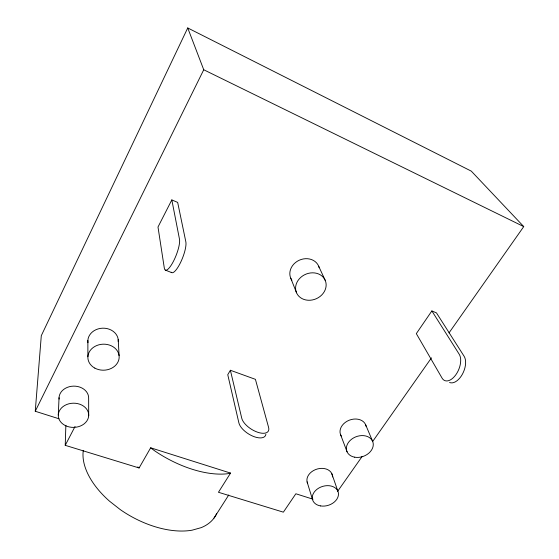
<?xml version="1.0" encoding="UTF-8"?>
<svg xmlns="http://www.w3.org/2000/svg" width="559" height="559" viewBox="0 0 559 559"><rect width="100%" height="100%" fill="white"/><g stroke="black" fill="none" stroke-linecap="round" stroke-linejoin="round"><path stroke-width="0.84" d="M313.054 499.208L295.851 493.765L283.364 512.17L218.45 492.276L230.546 473.089L150.657 447.801L139.1 467.967L65.228 445.334L65.864 425.301M58.283 415.009L59.044 397.715M59.016 418.789L35.252 411.263L41.296 335.686L187.733 27.95L471.3 171.138L523.748 226.598L449.003 332.905M35.252 411.263L203.735 69.756L187.733 27.95M171.823 199.912L157.994 227.017L164.318 268.117A17.595 4.493 -68.4 0 0 173.283 261.619A17.595 4.493 -68.4 0 0 179.488 239.21L171.823 199.912L177.671 202.407L185.84 241.823A17.546 4.598 -68.4 0 1 180.683 262.255A17.546 4.598 -68.4 0 1 171.215 272.212M65.228 445.334L75.046 426.496M230.385 370.268L241.747 418.23A15.456 7.337 32.4 0 0 257.573 432.212A15.456 7.337 32.4 0 0 268.599 427.432L255.414 379.337L230.385 370.268L227.758 374.698L238.882 422.877A15.414 7.4 32.4 0 0 252.878 436.188A15.414 7.4 32.4 0 0 265.888 434.259M214.013 518.081L228.75 494.974M431.862 310.93L416.315 333.625L442.078 378.136A15.463 8.637 -67.1 0 0 455.837 374.775A15.463 8.637 -67.1 0 0 459.219 354.252L431.862 310.93L436.467 312.893L464.117 356.265A15.428 8.699 -67.1 0 1 462.356 374.278A15.428 8.699 -67.1 0 1 449.541 382.468M337.643 491.291L362.225 456.333M372.755 441.344L431.45 357.872M230.546 473.089L227.583 473.739A77.086 39.333 30.1 0 1 154.354 450.61L150.657 447.801M165.359 270.109L171.697 272.617M203.735 69.756L523.748 226.598M137.745 466.926L139.1 467.967M318.707 266.28L325.289 280.527A15.631 13.332 -23.7 0 1 308.03 300.246A15.631 13.332 -23.7 0 1 299.282 278.864A15.631 13.332 -23.7 0 1 325.289 280.527M365.635 424.742L372.643 441.344M290.764 278.235L296.543 292.783M340.704 434.993L347.069 451.812M331.801 473.627L337.783 490.928M307.094 481.872L312.46 499.362M118.208 339.481L119.088 355.636M88.692 415.777A15.219 12.102 -1.3 0 0 66.563 404.576A15.219 12.102 -1.3 0 0 65.228 425.525A15.219 12.102 -1.3 0 0 88.692 415.777L88.643 398.574A14.813 11.921 -0.9 0 0 73.62 386.129A14.813 11.921 -0.9 0 0 59.086 399.105M87.868 340.438L87.896 356.705M307.667 483.472A13.067 9.782 -17.5 0 1 317.582 468.917A13.067 9.782 -17.5 0 1 332.507 476.96M341.283 436.055A13.479 10.348 -20.6 0 1 349.361 420.158A13.479 10.348 -20.6 0 1 366.145 426.475M87.966 342.674A15.226 12.794 -1.6 0 1 102.632 328.182A15.226 12.794 -1.6 0 1 118.256 341.703M291.882 280.227A15.198 13.102 -24 0 1 299.198 260.249A15.198 13.102 -24 0 1 319.189 267.726M216.557 513.791A74.543 42.812 30 0 1 201.17 527.647L192.086 530.191A74.543 42.812 30 0 1 120.332 509.654L109.55 501.206A74.543 42.812 30 0 1 83.284 450.463M320.656 505.937A13.388 9.873 -17.5 0 0 338.328 492.563A13.388 9.873 -17.5 0 0 317.149 489.16A13.388 9.873 -17.5 0 0 320.656 505.937M354.713 457.199A13.821 10.46 -20.4 0 0 373.16 443.098A13.821 10.46 -20.4 0 0 351.597 439.213A13.821 10.46 -20.4 0 0 354.713 457.199M94.806 368.095A15.652 13.011 -2.1 0 0 119.137 357.893A15.652 13.011 -2.1 0 0 96.63 345.581A15.652 13.011 -2.1 0 0 94.806 368.095"/></g></svg>
